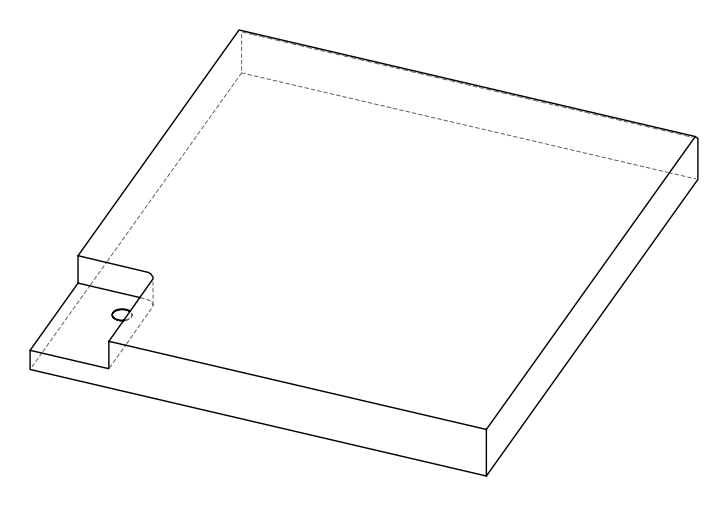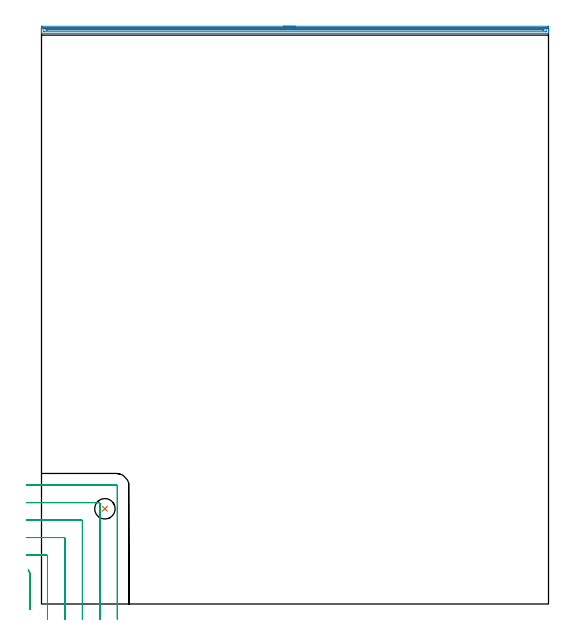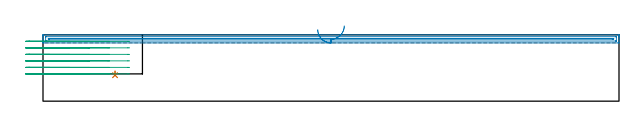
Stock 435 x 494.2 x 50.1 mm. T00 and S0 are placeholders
(PLAN: 3 operations, 2 tool changes, 19.9 min)
(1 INDEXABLE_INSERT_DRILL_BLIND_HOLE_FROM_SOLID | STEP1POCKET | NXT0302_006 | 0.02 min | 7267 mm3)
(2 AREA_MILL | FG_CHAMFER_SURFACE | UGT0205_001 | 10.6 min | 8094 mm3)
(3 MILL_CORNER_NOTCH_RECTANGULAR | CORNER_NOTCH_RECTANGULAR | UGT0201_136 | Follow Part, ap 5, ae 75% | 9.3 min | 240311 mm3)
(TOOL NXT0302_006 | Index. Insert Drill 17.5mm [880-D1750L25-05] | D17.5 PA176 FL88 Z2)
(TOOL UGT0205_001 | Chamfer Mill 20 x 3 x 45 deg. | D20 FL50 Z2)
(TOOL UGT0201_136 | Carbide End Mill 20.0 | D20 FL30 Z4)
(OP 1 INDEXABLE_INSERT_DRILL_BLIND_HOLE_FROM_SOLID)
G17 G21 G94 G90
T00 M6
G54
G17 G0 G90 X54.4 Y81.7 S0 M3
G43 Z60.1 H1
G94 G81 G98 Z19.6 F250. R22.6
G80
M5
M2
(OP 2 AREA_MILL)
G17 G21 G94 G90
T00 M6
G54
G17 G0 G90 X207.5 Y495.7 S1061 M3
G43 Z60.1 H0
Z54.
G94 G1 X207.538 Z53.128 F250.
X207.652 Z52.263
X207.841 Z51.412
X208.103 Z50.58
X208.437 Z49.774
X208.84 Z49.
X209.308 Z48.264
X209.84 Z47.572
X210.429 Z46.929
X211.072 Z46.34
X211.764 Z45.808
X212.5 Z45.34
X213.274 Z44.937
X214.08 Z44.603
X214.912 Z44.341
X215.763 Z44.152
X216.628 Z44.038
X217.5 Z44.
X434.369 Y495.699 Z44.001
X434.786 Y495.696 Z44.002
X434.99 Y495.692 Z44.005
X435. Y495.286 Z44.41
Y492.65 Z47.045
Y491.254 Z48.442
Y490.892 Z48.802
Y490.169 Z49.531
Y489.941 Z49.759
X434.998 Y489.768 Z49.924
X434.99 Y489.602 Z50.089
X434.816 Y489.6 Z50.1
X0.184
X0.01 Y489.602 Z50.089
X0.002 Y489.768 Z49.924
X0. Y489.941 Z49.759
Y490.169 Z49.531
Y490.892 Z48.802
Y492.133 Z47.564
Y493.529 Z46.167
Y494.149 Z45.547
Y495.028 Z44.669
X0.003 Y495.286 Z44.41
X0.01 Y495.692 Z44.005
X0.214 Y495.696 Z44.002
X0.631 Y495.7 Z44.
X217.5
Y494.286 Z45.414
X432.58 Y494.285 Z45.415
X432.705 Y494.284 Z45.416
X432.946 Y494.279 Z45.421
X432.991 Y494.272 Z45.428
X432.995 Y494.239 Z45.461
X432.998 Y494.204 Z45.496
X433. Y493.995 Z45.705
X432.999 Y491.221 Z48.479
X432.995 Y491.111 Z48.589
X432.99 Y491.039 Z48.661
X432.982 Y491.021 Z48.679
X432.964 Y491.019 Z48.681
X432.58 Y491.015 Z48.685
X432.456 Y491.014 Z48.686
X2.42 Y491.015 Z48.685
X2.295 Y491.016 Z48.684
X2.054 Y491.021 Z48.679
X2.009 Y491.028 Z48.672
X2.005 Y491.061 Z48.639
X2.002 Y491.096 Z48.604
X2. Y491.305 Z48.395
X2.001 Y494.079 Z45.621
X2.005 Y494.189 Z45.511
X2.01 Y494.261 Z45.439
X2.018 Y494.28 Z45.42
X2.036 Y494.281 Z45.419
X2.42 Y494.285 Z45.415
X2.544 Y494.286 Z45.414
X217.5
Y492.872 Z46.828
X429.897 Y492.871 Z46.829
X430.569 Y492.868 Z46.832
X430.791 Y492.865 Z46.835
X430.99 Y492.849 Z46.851
X430.993 Y492.65 Z47.05
Y492.452 Z47.248
X430.982 Y492.435 Z47.265
X430.96 Y492.432 Z47.268
X430.904 Y492.43 Z47.27
X430.791 Y492.429 Z47.271
X430.123 Y492.428 Z47.272
X5.103 Y492.429 Z47.271
X4.431 Y492.432 Z47.268
X4.209 Y492.435 Z47.265
X4.01 Y492.451 Z47.249
X4.007 Y492.65 Z47.05
Y492.848 Z46.852
X4.018 Y492.865 Z46.835
X4.04 Y492.868 Z46.832
X4.096 Y492.87 Z46.83
X4.209 Y492.871 Z46.829
X4.877 Y492.872 Z46.828
X217.5
X218.372 Z46.866
X219.236 Z46.98
X220.088 Z47.169
X220.92 Z47.431
X221.726 Z47.765
X222.5 Z48.168
X223.236 Z48.637
X223.928 Z49.168
X224.571 Z49.757
X225.16 Z50.401
X225.691 Z51.093
X226.16 Z51.828
X226.563 Z52.602
X226.897 Z53.408
X227.159 Z54.24
X227.348 Z55.092
X227.462 Z55.957
X227.5 Z56.828
G0 Z60.1
M5
M2
(OP 3 MILL_CORNER_NOTCH_RECTANGULAR)
G17 G21 G94 G90
T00 M6
G54
G17 G0 G90 X-9.9 Y-4.411 S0 M3
G43 Z60.1 H0
Z45.183
G94 G1 Y-1.411 F250.
Y26.012 F500.
G3 X-10. Y26.441 R1.
G1 X-11.308 Y29.141 F250.
G0 Z60.1
X5.1 Y-13.
Z45.183
G1 Y-10.
Y41.006 F500.
G3 X4.106 Y42. R1.
G1 X-10.
X-13. F250.
G0 Z60.1
X20.1 Y-13.
Z45.183
G1 Y-10.
Y56.006 F500.
G3 X19.106 Y57. R1.
G1 X-10.
X-13. F250.
G0 Z60.1
X35.1 Y-13.
Z45.183
G1 Y-10.
Y71.006 F500.
G3 X34.106 Y72. R1.
G1 X-10.
X-13. F250.
G0 Z60.1
X50.1 Y-13.
Z45.183
G1 Y-10.
Y86.005 F500.
G3 X49.105 Y87. R1.
G1 X-10.
X-13. F250.
G0 Z60.1
X65.1 Y-13.
Z45.183
G1 Y-10.
Y101. F500.
G3 X64.1 Y102. R1.
G1 X-10.
X-13. F250.
G0 Z60.1
X-9.9 Y-4.411
Z40.267
G1 Y-1.411
Y26.012 F500.
G3 X-10. Y26.441 R1.
G1 X-11.308 Y29.141 F250.
G0 Z60.1
X5.1 Y-13.
Z40.267
G1 Y-10.
Y41.006 F500.
G3 X4.106 Y42. R1.
G1 X-10.
X-13. F250.
G0 Z60.1
X20.1 Y-13.
Z40.267
G1 Y-10.
Y56.006 F500.
G3 X19.106 Y57. R1.
G1 X-10.
X-13. F250.
G0 Z60.1
X35.1 Y-13.
Z40.267
G1 Y-10.
Y71.006 F500.
G3 X34.106 Y72. R1.
G1 X-10.
X-13. F250.
G0 Z60.1
X50.1 Y-13.
Z40.267
G1 Y-10.
Y86.005 F500.
G3 X49.105 Y87. R1.
G1 X-10.
X-13. F250.
G0 Z60.1
X65.1 Y-13.
Z40.267
G1 Y-10.
Y101. F500.
G3 X64.1 Y102. R1.
G1 X-10.
X-13. F250.
G0 Z60.1
X-9.9 Y-4.411
Z35.35
G1 Y-1.411
Y26.012 F500.
G3 X-10. Y26.441 R1.
G1 X-11.308 Y29.141 F250.
G0 Z60.1
X5.1 Y-13.
Z35.35
G1 Y-10.
Y41.006 F500.
G3 X4.106 Y42. R1.
G1 X-10.
X-13. F250.
G0 Z60.1
X20.1 Y-13.
Z35.35
G1 Y-10.
Y56.006 F500.
G3 X19.106 Y57. R1.
G1 X-10.
X-13. F250.
G0 Z60.1
X35.1 Y-13.
Z35.35
G1 Y-10.
Y71.006 F500.
G3 X34.106 Y72. R1.
G1 X-10.
X-13. F250.
G0 Z60.1
X50.1 Y-13.
Z35.35
G1 Y-10.
Y86.005 F500.
G3 X49.105 Y87. R1.
G1 X-10.
X-13. F250.
G0 Z60.1
X65.1 Y-13.
Z35.35
G1 Y-10.
Y101. F500.
G3 X64.1 Y102. R1.
G1 X-10.
X-13. F250.
G0 Z60.1
X-9.9 Y-4.411
Z30.433
G1 Y-1.411
Y26.012 F500.
G3 X-10. Y26.441 R1.
G1 X-11.308 Y29.141 F250.
G0 Z60.1
X5.1 Y-13.
Z30.433
G1 Y-10.
Y41.006 F500.
G3 X4.106 Y42. R1.
G1 X-10.
X-13. F250.
G0 Z60.1
X20.1 Y-13.
Z30.433
G1 Y-10.
Y56.006 F500.
G3 X19.106 Y57. R1.
G1 X-10.
X-13. F250.
G0 Z60.1
X35.1 Y-13.
Z30.433
G1 Y-10.
Y71.006 F500.
G3 X34.106 Y72. R1.
G1 X-10.
X-13. F250.
G0 Z60.1
X50.1 Y-13.
Z30.433
G1 Y-10.
Y86.005 F500.
G3 X49.105 Y87. R1.
G1 X-10.
X-13. F250.
G0 Z60.1
X65.1 Y-13.
Z30.433
G1 Y-10.
Y101. F500.
G3 X64.1 Y102. R1.
G1 X-10.
X-13. F250.
G0 Z60.1
X-9.9 Y-4.411
Z25.517
G1 Y-1.411
Y26.012 F500.
G3 X-10. Y26.441 R1.
G1 X-11.308 Y29.141 F250.
G0 Z60.1
X5.1 Y-13.
Z25.517
G1 Y-10.
Y41.006 F500.
G3 X4.106 Y42. R1.
G1 X-10.
X-13. F250.
G0 Z60.1
X20.1 Y-13.
Z25.517
G1 Y-10.
Y56.006 F500.
G3 X19.106 Y57. R1.
G1 X-10.
X-13. F250.
G0 Z60.1
X35.1 Y-13.
Z25.517
G1 Y-10.
Y71.006 F500.
G3 X34.106 Y72. R1.
G1 X-10.
X-13. F250.
G0 Z60.1
X50.1 Y-13.
Z25.517
G1 Y-10.
Y86.005 F500.
G3 X49.105 Y87. R1.
G1 X-10.
X-13. F250.
G0 Z60.1
X65.1 Y-13.
Z25.517
G1 Y-10.
Y101. F500.
G3 X64.1 Y102. R1.
G1 X-10.
X-13. F250.
G0 Z60.1
X-9.9 Y-4.411
Z20.6
G1 Y-1.411
Y26.012 F500.
G3 X-10. Y26.441 R1.
G1 X-11.308 Y29.141 F250.
G0 Z60.1
X5.1 Y-13.
Z20.6
G1 Y-10.
Y41.006 F500.
G3 X4.106 Y42. R1.
G1 X-10.
X-13. F250.
G0 Z60.1
X20.1 Y-13.
Z20.6
G1 Y-10.
Y56.006 F500.
G3 X19.106 Y57. R1.
G1 X-10.
X-13. F250.
G0 Z60.1
X35.1 Y-13.
Z20.6
G1 Y-10.
Y71.006 F500.
G3 X34.106 Y72. R1.
G1 X-10.
X-13. F250.
G0 Z60.1
X50.1 Y-13.
Z20.6
G1 Y-10.
Y86.005 F500.
G3 X49.105 Y87. R1.
G1 X-10.
X-13. F250.
G0 Z60.1
X65.1 Y-13.
Z20.6
G1 Y-10.
Y101. F500.
G3 X64.1 Y102. R1.
G1 X-10.
X-13. F250.
G0 Z60.1
M5
M2
